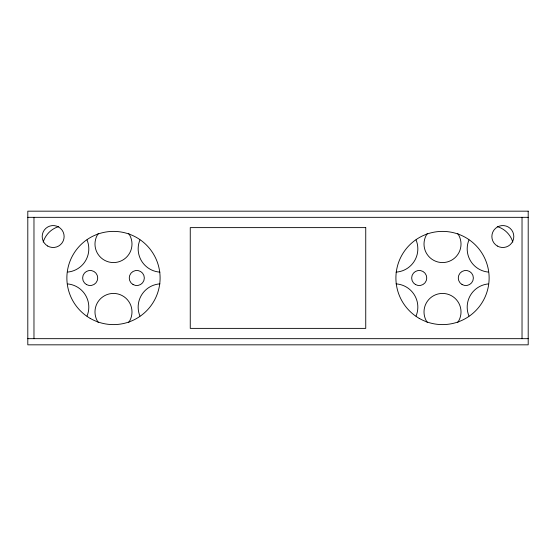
<?xml version="1.0" encoding="UTF-8"?>
<svg xmlns="http://www.w3.org/2000/svg" width="556" height="556" viewBox="0 0 556 556"><rect width="100%" height="100%" fill="white"/><g stroke="black" fill="none" stroke-linecap="round" stroke-linejoin="round"><path stroke-width="0.83" d="M27.8 217.333L528.2 217.333M27.8 338.667L528.2 338.667M522.028 217.333L522.028 338.667M33.972 217.333L33.972 338.667M159.947 272.127A23.303 23.303 0 0 1 139.938 239.949M87.035 239.949A23.303 23.303 0 0 1 67.783 272.065M43.194 242.11A23.303 23.303 0 0 1 58.741 226.563M67.783 283.935A23.303 23.303 0 0 1 87.035 316.051M139.938 316.051A23.303 23.303 0 0 1 159.947 283.873M128.651 233.457A18.508 18.508 0 0 1 125.788 257.894A18.508 18.508 0 0 1 101.185 257.894A18.508 18.508 0 0 1 98.322 233.457M98.322 322.543A18.508 18.508 0 0 1 101.185 298.106A18.508 18.508 0 0 1 125.788 298.106A18.508 18.508 0 0 1 128.651 322.543M416.062 239.949A23.303 23.303 0 0 1 396.053 272.127M488.217 272.065A23.303 23.303 0 0 1 468.965 239.949M497.259 226.563A23.303 23.303 0 0 1 512.806 242.11M468.965 316.051A23.303 23.303 0 0 1 488.217 283.935M396.053 283.873A23.303 23.303 0 0 1 416.062 316.051M457.678 233.457A18.508 18.508 0 0 1 454.815 257.894A18.508 18.508 0 0 1 430.212 257.894A18.508 18.508 0 0 1 427.349 233.457M427.349 322.543A18.508 18.508 0 0 1 430.212 298.106A18.508 18.508 0 0 1 454.815 298.106A18.508 18.508 0 0 1 457.678 322.543M528.2 211.169L27.8 211.169L27.8 344.831L528.2 344.831L528.2 211.169M365.744 227.619L190.256 227.619L190.256 328.381L365.744 328.381L365.744 227.619M90.176 318.366A46.614 46.614 0 0 0 160.1 278A46.614 46.614 0 0 0 90.176 237.634A46.614 46.614 0 0 0 90.176 318.366M47.677 246.03A10.967 10.967 0 0 0 64.128 236.529A10.967 10.967 0 0 0 47.677 227.029A10.967 10.967 0 0 0 47.677 246.03M419.21 318.366A46.614 46.614 0 0 0 489.127 278A46.614 46.614 0 0 0 419.21 237.634A46.614 46.614 0 0 0 419.21 318.366M497.356 246.03A10.967 10.967 0 0 0 513.807 236.529A10.967 10.967 0 0 0 497.356 227.029A10.967 10.967 0 0 0 497.356 246.03M133.023 284.533A7.541 7.541 0 0 0 144.331 278A7.541 7.541 0 0 0 133.023 271.467A7.541 7.541 0 0 0 133.023 284.533M86.409 284.533A7.541 7.541 0 0 0 97.717 278A7.541 7.541 0 0 0 86.409 271.467A7.541 7.541 0 0 0 86.409 284.533M415.436 284.533A7.541 7.541 0 0 0 426.751 278A7.541 7.541 0 0 0 415.436 271.467A7.541 7.541 0 0 0 415.436 284.533M462.05 284.533A7.541 7.541 0 0 0 473.364 278A7.541 7.541 0 0 0 462.05 271.467A7.541 7.541 0 0 0 462.05 284.533"/></g></svg>
